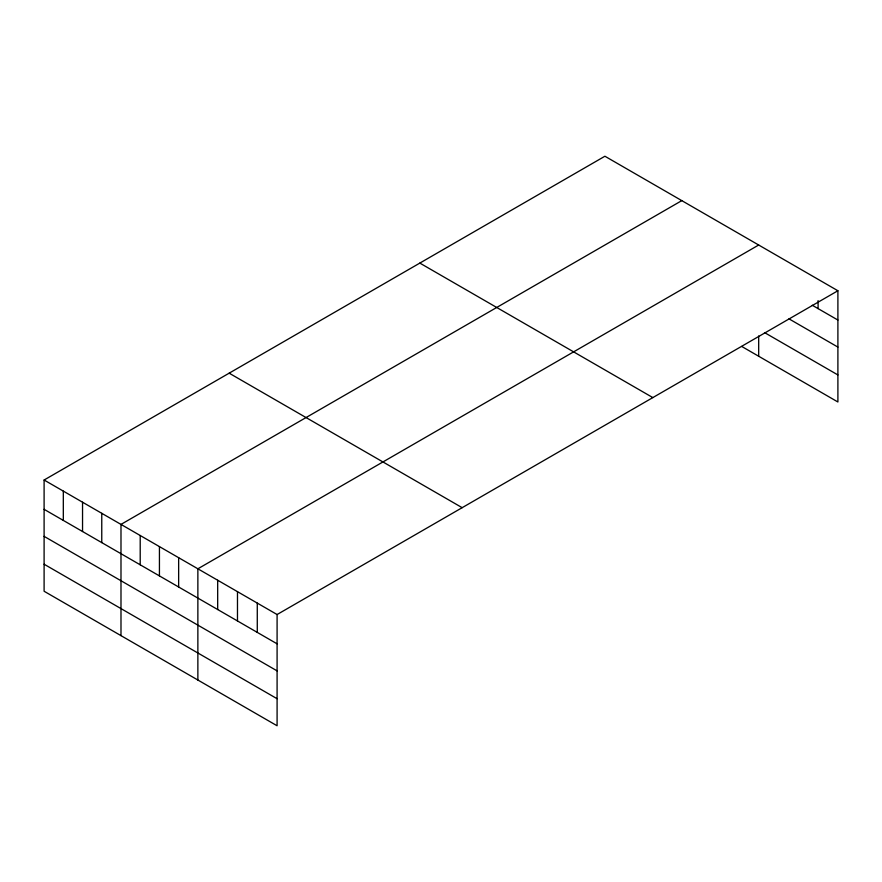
<?xml version="1.0" encoding="UTF-8"?>
<svg xmlns="http://www.w3.org/2000/svg" width="882" height="882" viewBox="0 0 882 882"><rect width="100%" height="100%" fill="white"/><g stroke="black" fill="none" stroke-linecap="round" stroke-linejoin="round"><path stroke-width="1.32" d="M837.9 290.751L604.909 156.235L44.1 480.017L44.1 591.249L277.091 725.765L277.091 614.534L837.9 290.751L837.9 401.983L741.729 346.45M681.797 200.622L120.988 524.404L120.988 635.635M758.685 245.02L197.866 568.802L197.866 680.033M812.267 305.249L837.9 320.045M788.971 318.843L837.9 347.089M764.507 332.569L837.9 374.938M419.843 263.09L652.834 397.595M229.166 373.174L462.157 507.679M44.1 480.017L277.091 614.534M44.1 509.322L277.091 643.827M44.1 536.355L277.091 670.871M44.1 564.215L277.091 698.72M818.099 300.619L818.099 308.612M758.685 335.965L758.685 356.251M257.279 603.101L257.279 632.394M237.479 591.668L237.479 620.961M217.678 580.235L217.678 609.528M178.649 557.7L178.649 587.004M159.433 546.608L159.433 575.902M140.205 535.506L140.205 564.8M101.761 513.313L101.761 542.606M82.544 502.211L82.544 531.515M63.317 491.12L63.317 520.413"/></g></svg>
